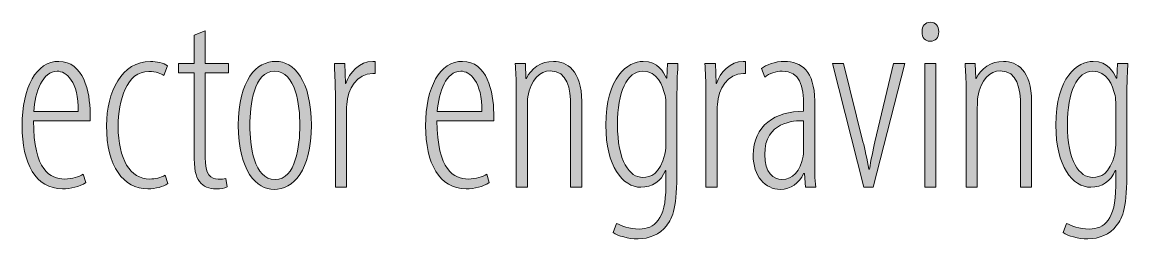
# Model space of a CAD drawing. Header units: inches. Extents: x 7 to 387, y -180 to -7.
# Drawn here: x 362.14 to 377.47, y -155.77 to -152.77 of the extents above; entities that cross this region are included whole.
import ezdxf

# ---------------------------------------------------------------- set-up
doc = ezdxf.new("R2010")
doc.units = ezdxf.units.IN
doc.header["$MEASUREMENT"] = 0
doc.layers.add('Layer 1', color=7, linetype='Continuous')

# ---------------------------------------------------------------- blocks, each defined once
blk = doc.blocks.new('block 221')
at = {"layer": 'Layer 1', "true_color": 0xffffff}
h = blk.add_hatch(color=7, dxfattribs=at)
h.dxf.hatch_style = 2
edge = h.paths.add_edge_path()
edge.add_spline(control_points=[(374.848, -152.902), (374.848, -152.984), (374.809, -153.034), (374.727, -153.034), (374.663, -153.034), (374.617, -152.984), (374.617, -152.902), (374.617, -152.823), (374.663, -152.77), (374.731, -152.77), (374.809, -152.77), (374.848, -152.823), (374.848, -152.902)], knot_values=[0, 0, 0, 0, 1, 1, 1, 2, 2, 2, 3, 3, 3, 4, 4, 4, 4], degree=3, periodic=1)
h.paths.add_polyline_path([(374.656, -155.054), (374.656, -153.341), (374.809, -153.341), (374.809, -155.054)])
h = blk.add_hatch(color=7, dxfattribs=at)
h.dxf.hatch_style = 2
edge = h.paths.add_edge_path()
edge.add_spline(control_points=[(364.679, -152.888), (364.679, -152.888), (364.679, -153.341), (364.679, -153.341), (364.679, -153.341), (365.003, -153.341), (365.003, -153.341), (365.003, -153.341), (365.003, -153.473), (365.003, -153.473), (365.003, -153.473), (364.679, -153.473), (364.679, -153.473), (364.679, -153.473), (364.679, -154.64), (364.679, -154.64), (364.679, -154.879), (364.757, -154.943), (364.86, -154.943), (364.903, -154.943), (364.939, -154.94), (364.964, -154.933), (364.964, -154.933), (364.982, -155.05), (364.982, -155.05), (364.943, -155.068), (364.9, -155.075), (364.829, -155.075), (364.736, -155.075), (364.654, -155.047), (364.6, -154.975), (364.547, -154.904), (364.525, -154.801), (364.525, -154.583), (364.525, -154.583), (364.525, -153.473), (364.525, -153.473), (364.525, -153.473), (364.311, -153.473), (364.311, -153.473), (364.311, -153.473), (364.311, -153.341), (364.311, -153.341), (364.311, -153.341), (364.525, -153.341), (364.525, -153.341), (364.525, -153.341), (364.525, -152.948), (364.525, -152.948), (364.525, -152.948), (364.679, -152.888), (364.679, -152.888)], knot_values=[0, 0, 0, 0, 1, 1, 1, 2, 2, 2, 3, 3, 3, 4, 4, 4, 5, 5, 5, 6, 6, 6, 7, 7, 7, 8, 8, 8, 9, 9, 9, 10, 10, 10, 11, 11, 11, 12, 12, 12, 13, 13, 13, 14, 14, 14, 15, 15, 15, 16, 16, 16, 17, 17, 17, 17], degree=3, periodic=1)
h = blk.add_hatch(color=7, dxfattribs=at)
h.dxf.hatch_style = 2
edge = h.paths.add_edge_path()
edge.add_spline(control_points=[(362.299, -154.133), (362.299, -154.822), (362.538, -154.94), (362.731, -154.94), (362.841, -154.94), (362.93, -154.911), (362.987, -154.872), (362.987, -154.872), (363.023, -154.99), (363.023, -154.99), (362.941, -155.047), (362.816, -155.075), (362.702, -155.075), (362.327, -155.075), (362.142, -154.722), (362.142, -154.205), (362.142, -153.662), (362.338, -153.312), (362.652, -153.312), (362.991, -153.312), (363.084, -153.73), (363.084, -154.033), (363.084, -154.065), (363.084, -154.097), (363.084, -154.133), (363.084, -154.133), (362.299, -154.133), (362.299, -154.133)], knot_values=[0, 0, 0, 0, 1, 1, 1, 2, 2, 2, 3, 3, 3, 4, 4, 4, 5, 5, 5, 6, 6, 6, 7, 7, 7, 8, 8, 8, 9, 9, 9, 9], degree=3, periodic=1)
edge = h.paths.add_edge_path()
edge.add_spline(control_points=[(362.919, -154.008), (362.927, -153.587), (362.752, -153.448), (362.627, -153.448), (362.427, -153.448), (362.32, -153.733), (362.302, -154.008), (362.302, -154.008), (362.919, -154.008), (362.919, -154.008)], knot_values=[0, 0, 0, 0, 1, 1, 1, 2, 2, 2, 3, 3, 3, 3], degree=3, periodic=1)
h = blk.add_hatch(color=7, dxfattribs=at)
h.dxf.hatch_style = 2
edge = h.paths.add_edge_path()
edge.add_spline(control_points=[(364.161, -155.004), (364.094, -155.047), (363.997, -155.075), (363.883, -155.075), (363.548, -155.075), (363.312, -154.772), (363.312, -154.201), (363.312, -153.733), (363.523, -153.312), (363.922, -153.312), (364.005, -153.312), (364.105, -153.337), (364.158, -153.373), (364.158, -153.373), (364.108, -153.509), (364.108, -153.509), (364.072, -153.487), (363.997, -153.451), (363.897, -153.451), (363.591, -153.451), (363.473, -153.851), (363.473, -154.212), (363.473, -154.668), (363.64, -154.94), (363.912, -154.94), (363.99, -154.94), (364.058, -154.922), (364.126, -154.886), (364.126, -154.886), (364.161, -155.004), (364.161, -155.004)], knot_values=[0, 0, 0, 0, 1, 1, 1, 2, 2, 2, 3, 3, 3, 4, 4, 4, 5, 5, 5, 6, 6, 6, 7, 7, 7, 8, 8, 8, 9, 9, 9, 10, 10, 10, 10], degree=3, periodic=1)
h = blk.add_hatch(color=7, dxfattribs=at)
h.dxf.hatch_style = 2
edge = h.paths.add_edge_path()
edge.add_spline(control_points=[(366.152, -154.197), (366.152, -154.829), (365.899, -155.083), (365.635, -155.083), (365.392, -155.083), (365.139, -154.829), (365.139, -154.197), (365.139, -153.566), (365.392, -153.312), (365.66, -153.312), (365.903, -153.312), (366.152, -153.566), (366.152, -154.197)], knot_values=[0, 0, 0, 0, 1, 1, 1, 2, 2, 2, 3, 3, 3, 4, 4, 4, 4], degree=3, periodic=1)
edge = h.paths.add_edge_path()
edge.add_spline(control_points=[(365.299, -154.197), (365.299, -154.476), (365.353, -154.947), (365.649, -154.947), (365.938, -154.947), (365.992, -154.476), (365.992, -154.197), (365.992, -153.919), (365.938, -153.448), (365.642, -153.448), (365.353, -153.448), (365.299, -153.919), (365.299, -154.197)], knot_values=[0, 0, 0, 0, 1, 1, 1, 2, 2, 2, 3, 3, 3, 4, 4, 4, 4], degree=3, periodic=1)
h = blk.add_hatch(color=7, dxfattribs=at)
h.dxf.hatch_style = 2
edge = h.paths.add_edge_path()
edge.add_spline(control_points=[(366.484, -153.737), (366.484, -153.609), (366.473, -153.448), (366.47, -153.341), (366.47, -153.341), (366.616, -153.341), (366.616, -153.341), (366.616, -153.341), (366.624, -153.619), (366.624, -153.619), (366.624, -153.619), (366.631, -153.619), (366.631, -153.619), (366.673, -153.469), (366.823, -153.312), (367.002, -153.312), (367.012, -153.312), (367.023, -153.312), (367.034, -153.312), (367.034, -153.312), (367.034, -153.48), (367.034, -153.48), (367.027, -153.48), (367.016, -153.48), (367.005, -153.48), (366.784, -153.48), (366.655, -153.698), (366.641, -153.908), (366.638, -153.958), (366.638, -154.005), (366.638, -154.055), (366.638, -154.055), (366.638, -155.054), (366.638, -155.054), (366.638, -155.054), (366.484, -155.054), (366.484, -155.054), (366.484, -155.054), (366.484, -153.737), (366.484, -153.737)], knot_values=[0, 0, 0, 0, 1, 1, 1, 2, 2, 2, 3, 3, 3, 4, 4, 4, 5, 5, 5, 6, 6, 6, 7, 7, 7, 8, 8, 8, 9, 9, 9, 10, 10, 10, 11, 11, 11, 12, 12, 12, 13, 13, 13, 13], degree=3, periodic=1)
h = blk.add_hatch(color=7, dxfattribs=at)
h.dxf.hatch_style = 2
edge = h.paths.add_edge_path()
edge.add_spline(control_points=[(367.893, -154.133), (367.893, -154.822), (368.133, -154.94), (368.325, -154.94), (368.436, -154.94), (368.525, -154.911), (368.582, -154.872), (368.582, -154.872), (368.618, -154.99), (368.618, -154.99), (368.536, -155.047), (368.411, -155.075), (368.297, -155.075), (367.922, -155.075), (367.736, -154.722), (367.736, -154.205), (367.736, -153.662), (367.933, -153.312), (368.247, -153.312), (368.586, -153.312), (368.679, -153.73), (368.679, -154.033), (368.679, -154.065), (368.679, -154.097), (368.679, -154.133), (368.679, -154.133), (367.893, -154.133), (367.893, -154.133)], knot_values=[0, 0, 0, 0, 1, 1, 1, 2, 2, 2, 3, 3, 3, 4, 4, 4, 5, 5, 5, 6, 6, 6, 7, 7, 7, 8, 8, 8, 9, 9, 9, 9], degree=3, periodic=1)
edge = h.paths.add_edge_path()
edge.add_spline(control_points=[(368.515, -154.008), (368.522, -153.587), (368.347, -153.448), (368.222, -153.448), (368.022, -153.448), (367.915, -153.733), (367.897, -154.008), (367.897, -154.008), (368.515, -154.008), (368.515, -154.008)], knot_values=[0, 0, 0, 0, 1, 1, 1, 2, 2, 2, 3, 3, 3, 3], degree=3, periodic=1)
h = blk.add_hatch(color=7, dxfattribs=at)
h.dxf.hatch_style = 2
edge = h.paths.add_edge_path()
edge.add_spline(control_points=[(368.992, -153.737), (368.992, -153.526), (368.982, -153.462), (368.979, -153.341), (368.979, -153.341), (369.118, -153.341), (369.118, -153.341), (369.118, -153.341), (369.125, -153.551), (369.125, -153.551), (369.125, -153.551), (369.132, -153.551), (369.132, -153.551), (369.196, -153.412), (369.328, -153.312), (369.51, -153.312), (369.692, -153.312), (369.899, -153.434), (369.899, -153.869), (369.899, -153.869), (369.899, -155.054), (369.899, -155.054), (369.899, -155.054), (369.746, -155.054), (369.746, -155.054), (369.746, -155.054), (369.746, -153.93), (369.746, -153.93), (369.746, -153.687), (369.703, -153.444), (369.464, -153.444), (369.325, -153.444), (369.189, -153.566), (369.153, -153.801), (369.146, -153.848), (369.146, -153.898), (369.146, -153.951), (369.146, -153.951), (369.146, -155.054), (369.146, -155.054), (369.146, -155.054), (368.992, -155.054), (368.992, -155.054), (368.992, -155.054), (368.992, -153.737), (368.992, -153.737)], knot_values=[0, 0, 0, 0, 1, 1, 1, 2, 2, 2, 3, 3, 3, 4, 4, 4, 5, 5, 5, 6, 6, 6, 7, 7, 7, 8, 8, 8, 9, 9, 9, 10, 10, 10, 11, 11, 11, 12, 12, 12, 13, 13, 13, 14, 14, 14, 15, 15, 15, 15], degree=3, periodic=1)
h = blk.add_hatch(color=7, dxfattribs=at)
h.dxf.hatch_style = 2
edge = h.paths.add_edge_path()
edge.add_spline(control_points=[(371.234, -153.341), (371.23, -153.434), (371.219, -153.569), (371.219, -153.869), (371.219, -153.869), (371.219, -154.815), (371.219, -154.815), (371.219, -155.318), (371.169, -155.471), (371.073, -155.589), (370.984, -155.704), (370.834, -155.768), (370.681, -155.768), (370.541, -155.768), (370.406, -155.728), (370.334, -155.682), (370.334, -155.682), (370.384, -155.554), (370.384, -155.554), (370.441, -155.586), (370.559, -155.632), (370.698, -155.632), (370.905, -155.632), (371.066, -155.507), (371.066, -155.04), (371.066, -155.04), (371.066, -154.822), (371.066, -154.822), (371.066, -154.822), (371.059, -154.822), (371.059, -154.822), (371.002, -154.972), (370.873, -155.054), (370.72, -155.054), (370.466, -155.054), (370.234, -154.761), (370.234, -154.197), (370.234, -153.526), (370.538, -153.312), (370.752, -153.312), (370.962, -153.312), (371.03, -153.462), (371.073, -153.544), (371.073, -153.544), (371.08, -153.544), (371.08, -153.544), (371.08, -153.544), (371.087, -153.341), (371.087, -153.341), (371.087, -153.341), (371.234, -153.341), (371.234, -153.341)], knot_values=[0, 0, 0, 0, 1, 1, 1, 2, 2, 2, 3, 3, 3, 4, 4, 4, 5, 5, 5, 6, 6, 6, 7, 7, 7, 8, 8, 8, 9, 9, 9, 10, 10, 10, 11, 11, 11, 12, 12, 12, 13, 13, 13, 14, 14, 14, 15, 15, 15, 16, 16, 16, 17, 17, 17, 17], degree=3, periodic=1)
edge = h.paths.add_edge_path()
edge.add_spline(control_points=[(371.066, -153.908), (371.066, -153.866), (371.066, -153.823), (371.055, -153.783), (371.02, -153.641), (370.948, -153.448), (370.745, -153.448), (370.527, -153.448), (370.395, -153.74), (370.395, -154.183), (370.395, -154.697), (370.563, -154.918), (370.748, -154.918), (370.848, -154.918), (370.984, -154.875), (371.052, -154.597), (371.066, -154.533), (371.066, -154.479), (371.066, -154.429), (371.066, -154.429), (371.066, -153.908), (371.066, -153.908)], knot_values=[0, 0, 0, 0, 1, 1, 1, 2, 2, 2, 3, 3, 3, 4, 4, 4, 5, 5, 5, 6, 6, 6, 7, 7, 7, 7], degree=3, periodic=1)
h = blk.add_hatch(color=7, dxfattribs=at)
h.dxf.hatch_style = 2
edge = h.paths.add_edge_path()
edge.add_spline(control_points=[(371.622, -153.737), (371.622, -153.609), (371.612, -153.448), (371.608, -153.341), (371.608, -153.341), (371.755, -153.341), (371.755, -153.341), (371.755, -153.341), (371.762, -153.619), (371.762, -153.619), (371.762, -153.619), (371.769, -153.619), (371.769, -153.619), (371.812, -153.469), (371.961, -153.312), (372.14, -153.312), (372.151, -153.312), (372.161, -153.312), (372.172, -153.312), (372.172, -153.312), (372.172, -153.48), (372.172, -153.48), (372.165, -153.48), (372.154, -153.48), (372.144, -153.48), (371.922, -153.48), (371.794, -153.698), (371.78, -153.908), (371.776, -153.958), (371.776, -154.005), (371.776, -154.055), (371.776, -154.055), (371.776, -155.054), (371.776, -155.054), (371.776, -155.054), (371.622, -155.054), (371.622, -155.054), (371.622, -155.054), (371.622, -153.737), (371.622, -153.737)], knot_values=[0, 0, 0, 0, 1, 1, 1, 2, 2, 2, 3, 3, 3, 4, 4, 4, 5, 5, 5, 6, 6, 6, 7, 7, 7, 8, 8, 8, 9, 9, 9, 10, 10, 10, 11, 11, 11, 12, 12, 12, 13, 13, 13, 13], degree=3, periodic=1)
h = blk.add_hatch(color=7, dxfattribs=at)
h.dxf.hatch_style = 2
edge = h.paths.add_edge_path()
edge.add_spline(control_points=[(373, -155.054), (373, -155.054), (372.986, -154.865), (372.986, -154.865), (372.986, -154.865), (372.975, -154.865), (372.975, -154.865), (372.911, -154.997), (372.8, -155.083), (372.654, -155.083), (372.443, -155.083), (372.276, -154.904), (372.276, -154.611), (372.276, -154.197), (372.586, -154.005), (372.975, -154.001), (372.975, -154.001), (372.975, -153.937), (372.975, -153.937), (372.975, -153.644), (372.929, -153.448), (372.679, -153.448), (372.593, -153.448), (372.504, -153.48), (372.436, -153.53), (372.436, -153.53), (372.393, -153.412), (372.393, -153.412), (372.451, -153.362), (372.582, -153.312), (372.711, -153.312), (372.943, -153.312), (373.129, -153.448), (373.129, -153.858), (373.129, -153.858), (373.129, -154.668), (373.129, -154.668), (373.129, -154.793), (373.129, -154.947), (373.143, -155.054), (373.143, -155.054), (373, -155.054), (373, -155.054)], knot_values=[0, 0, 0, 0, 1, 1, 1, 2, 2, 2, 3, 3, 3, 4, 4, 4, 5, 5, 5, 6, 6, 6, 7, 7, 7, 8, 8, 8, 9, 9, 9, 10, 10, 10, 11, 11, 11, 12, 12, 12, 13, 13, 13, 14, 14, 14, 14], degree=3, periodic=1)
edge = h.paths.add_edge_path()
edge.add_spline(control_points=[(372.975, -154.133), (372.843, -154.133), (372.436, -154.144), (372.436, -154.601), (372.436, -154.858), (372.561, -154.947), (372.675, -154.947), (372.822, -154.947), (372.936, -154.829), (372.968, -154.622), (372.975, -154.583), (372.975, -154.544), (372.975, -154.511), (372.975, -154.511), (372.975, -154.133), (372.975, -154.133)], knot_values=[0, 0, 0, 0, 1, 1, 1, 2, 2, 2, 3, 3, 3, 4, 4, 4, 5, 5, 5, 5], degree=3, periodic=1)
h = blk.add_hatch(color=7, dxfattribs=at)
h.dxf.hatch_style = 2
edge = h.paths.add_edge_path()
edge.add_spline(control_points=[(373.528, -153.341), (373.528, -153.341), (373.799, -154.426), (373.799, -154.426), (373.824, -154.519), (373.856, -154.672), (373.878, -154.804), (373.878, -154.804), (373.889, -154.804), (373.889, -154.804), (373.907, -154.683), (373.939, -154.536), (373.964, -154.426), (373.964, -154.426), (374.224, -153.341), (374.224, -153.341), (374.224, -153.341), (374.381, -153.341), (374.381, -153.341), (374.381, -153.341), (373.939, -155.054), (373.939, -155.054), (373.939, -155.054), (373.81, -155.054), (373.81, -155.054), (373.81, -155.054), (373.375, -153.341), (373.375, -153.341), (373.375, -153.341), (373.528, -153.341), (373.528, -153.341)], knot_values=[0, 0, 0, 0, 1, 1, 1, 2, 2, 2, 3, 3, 3, 4, 4, 4, 5, 5, 5, 6, 6, 6, 7, 7, 7, 8, 8, 8, 9, 9, 9, 10, 10, 10, 10], degree=3, periodic=1)
h = blk.add_hatch(color=7, dxfattribs=at)
h.dxf.hatch_style = 2
edge = h.paths.add_edge_path()
edge.add_spline(control_points=[(375.23, -153.737), (375.23, -153.526), (375.219, -153.462), (375.216, -153.341), (375.216, -153.341), (375.355, -153.341), (375.355, -153.341), (375.355, -153.341), (375.362, -153.551), (375.362, -153.551), (375.362, -153.551), (375.369, -153.551), (375.369, -153.551), (375.433, -153.412), (375.566, -153.312), (375.748, -153.312), (375.93, -153.312), (376.137, -153.434), (376.137, -153.869), (376.137, -153.869), (376.137, -155.054), (376.137, -155.054), (376.137, -155.054), (375.983, -155.054), (375.983, -155.054), (375.983, -155.054), (375.983, -153.93), (375.983, -153.93), (375.983, -153.687), (375.941, -153.444), (375.701, -153.444), (375.562, -153.444), (375.427, -153.566), (375.391, -153.801), (375.384, -153.848), (375.384, -153.898), (375.384, -153.951), (375.384, -153.951), (375.384, -155.054), (375.384, -155.054), (375.384, -155.054), (375.23, -155.054), (375.23, -155.054), (375.23, -155.054), (375.23, -153.737), (375.23, -153.737)], knot_values=[0, 0, 0, 0, 1, 1, 1, 2, 2, 2, 3, 3, 3, 4, 4, 4, 5, 5, 5, 6, 6, 6, 7, 7, 7, 8, 8, 8, 9, 9, 9, 10, 10, 10, 11, 11, 11, 12, 12, 12, 13, 13, 13, 14, 14, 14, 15, 15, 15, 15], degree=3, periodic=1)
h = blk.add_hatch(color=7, dxfattribs=at)
h.dxf.hatch_style = 2
edge = h.paths.add_edge_path()
edge.add_spline(control_points=[(377.471, -153.341), (377.468, -153.434), (377.457, -153.569), (377.457, -153.869), (377.457, -153.869), (377.457, -154.815), (377.457, -154.815), (377.457, -155.318), (377.407, -155.471), (377.311, -155.589), (377.221, -155.704), (377.072, -155.768), (376.918, -155.768), (376.779, -155.768), (376.643, -155.728), (376.572, -155.682), (376.572, -155.682), (376.622, -155.554), (376.622, -155.554), (376.679, -155.586), (376.797, -155.632), (376.936, -155.632), (377.143, -155.632), (377.303, -155.507), (377.303, -155.04), (377.303, -155.04), (377.303, -154.822), (377.303, -154.822), (377.303, -154.822), (377.297, -154.822), (377.297, -154.822), (377.239, -154.972), (377.111, -155.054), (376.958, -155.054), (376.704, -155.054), (376.472, -154.761), (376.472, -154.197), (376.472, -153.526), (376.775, -153.312), (376.989, -153.312), (377.2, -153.312), (377.268, -153.462), (377.311, -153.544), (377.311, -153.544), (377.318, -153.544), (377.318, -153.544), (377.318, -153.544), (377.325, -153.341), (377.325, -153.341), (377.325, -153.341), (377.471, -153.341), (377.471, -153.341)], knot_values=[0, 0, 0, 0, 1, 1, 1, 2, 2, 2, 3, 3, 3, 4, 4, 4, 5, 5, 5, 6, 6, 6, 7, 7, 7, 8, 8, 8, 9, 9, 9, 10, 10, 10, 11, 11, 11, 12, 12, 12, 13, 13, 13, 14, 14, 14, 15, 15, 15, 16, 16, 16, 17, 17, 17, 17], degree=3, periodic=1)
edge = h.paths.add_edge_path()
edge.add_spline(control_points=[(377.303, -153.908), (377.303, -153.866), (377.303, -153.823), (377.293, -153.783), (377.257, -153.641), (377.186, -153.448), (376.982, -153.448), (376.765, -153.448), (376.633, -153.74), (376.633, -154.183), (376.633, -154.697), (376.8, -154.918), (376.986, -154.918), (377.086, -154.918), (377.221, -154.875), (377.289, -154.597), (377.303, -154.533), (377.303, -154.479), (377.303, -154.429), (377.303, -154.429), (377.303, -153.908), (377.303, -153.908)], knot_values=[0, 0, 0, 0, 1, 1, 1, 2, 2, 2, 3, 3, 3, 4, 4, 4, 5, 5, 5, 6, 6, 6, 7, 7, 7, 7], degree=3, periodic=1)
at = {"layer": 'Layer 1', "lineweight": 0}
blk.add_lwpolyline([(374.656, -155.054), (374.656, -153.341), (374.809, -153.341), (374.809, -155.054), (374.656, -155.054)], dxfattribs=at)
for points, knots in [([(374.848, -152.902), (374.848, -152.984), (374.809, -153.034), (374.727, -153.034), (374.663, -153.034), (374.617, -152.984), (374.617, -152.902), (374.617, -152.823), (374.663, -152.77), (374.731, -152.77), (374.809, -152.77), (374.848, -152.823), (374.848, -152.902)], [0, 0, 0, 0, 1, 1, 1, 2, 2, 2, 3, 3, 3, 4, 4, 4, 4]), ([(364.679, -152.888), (364.679, -152.888), (364.679, -153.341), (364.679, -153.341), (364.679, -153.341), (365.003, -153.341), (365.003, -153.341), (365.003, -153.341), (365.003, -153.473), (365.003, -153.473), (365.003, -153.473), (364.679, -153.473), (364.679, -153.473), (364.679, -153.473), (364.679, -154.64), (364.679, -154.64), (364.679, -154.879), (364.757, -154.943), (364.86, -154.943), (364.903, -154.943), (364.939, -154.94), (364.964, -154.933), (364.964, -154.933), (364.982, -155.05), (364.982, -155.05), (364.943, -155.068), (364.9, -155.075), (364.829, -155.075), (364.736, -155.075), (364.654, -155.047), (364.6, -154.975), (364.547, -154.904), (364.525, -154.801), (364.525, -154.583), (364.525, -154.583), (364.525, -153.473), (364.525, -153.473), (364.525, -153.473), (364.311, -153.473), (364.311, -153.473), (364.311, -153.473), (364.311, -153.341), (364.311, -153.341), (364.311, -153.341), (364.525, -153.341), (364.525, -153.341), (364.525, -153.341), (364.525, -152.948), (364.525, -152.948), (364.525, -152.948), (364.679, -152.888), (364.679, -152.888)], [0, 0, 0, 0, 1, 1, 1, 2, 2, 2, 3, 3, 3, 4, 4, 4, 5, 5, 5, 6, 6, 6, 7, 7, 7, 8, 8, 8, 9, 9, 9, 10, 10, 10, 11, 11, 11, 12, 12, 12, 13, 13, 13, 14, 14, 14, 15, 15, 15, 16, 16, 16, 17, 17, 17, 17]), ([(362.299, -154.133), (362.299, -154.822), (362.538, -154.94), (362.731, -154.94), (362.841, -154.94), (362.93, -154.911), (362.987, -154.872), (362.987, -154.872), (363.023, -154.99), (363.023, -154.99), (362.941, -155.047), (362.816, -155.075), (362.702, -155.075), (362.327, -155.075), (362.142, -154.722), (362.142, -154.205), (362.142, -153.662), (362.338, -153.312), (362.652, -153.312), (362.991, -153.312), (363.084, -153.73), (363.084, -154.033), (363.084, -154.065), (363.084, -154.097), (363.084, -154.133), (363.084, -154.133), (362.299, -154.133), (362.299, -154.133)], [0, 0, 0, 0, 1, 1, 1, 2, 2, 2, 3, 3, 3, 4, 4, 4, 5, 5, 5, 6, 6, 6, 7, 7, 7, 8, 8, 8, 9, 9, 9, 9]), ([(362.919, -154.008), (362.927, -153.587), (362.752, -153.448), (362.627, -153.448), (362.427, -153.448), (362.32, -153.733), (362.302, -154.008), (362.302, -154.008), (362.919, -154.008), (362.919, -154.008)], [0, 0, 0, 0, 1, 1, 1, 2, 2, 2, 3, 3, 3, 3]), ([(364.161, -155.004), (364.094, -155.047), (363.997, -155.075), (363.883, -155.075), (363.548, -155.075), (363.312, -154.772), (363.312, -154.201), (363.312, -153.733), (363.523, -153.312), (363.922, -153.312), (364.005, -153.312), (364.105, -153.337), (364.158, -153.373), (364.158, -153.373), (364.108, -153.509), (364.108, -153.509), (364.072, -153.487), (363.997, -153.451), (363.897, -153.451), (363.591, -153.451), (363.473, -153.851), (363.473, -154.212), (363.473, -154.668), (363.64, -154.94), (363.912, -154.94), (363.99, -154.94), (364.058, -154.922), (364.126, -154.886), (364.126, -154.886), (364.161, -155.004), (364.161, -155.004)], [0, 0, 0, 0, 1, 1, 1, 2, 2, 2, 3, 3, 3, 4, 4, 4, 5, 5, 5, 6, 6, 6, 7, 7, 7, 8, 8, 8, 9, 9, 9, 10, 10, 10, 10]), ([(366.152, -154.197), (366.152, -154.829), (365.899, -155.083), (365.635, -155.083), (365.392, -155.083), (365.139, -154.829), (365.139, -154.197), (365.139, -153.566), (365.392, -153.312), (365.66, -153.312), (365.903, -153.312), (366.152, -153.566), (366.152, -154.197)], [0, 0, 0, 0, 1, 1, 1, 2, 2, 2, 3, 3, 3, 4, 4, 4, 4]), ([(365.299, -154.197), (365.299, -154.476), (365.353, -154.947), (365.649, -154.947), (365.938, -154.947), (365.992, -154.476), (365.992, -154.197), (365.992, -153.919), (365.938, -153.448), (365.642, -153.448), (365.353, -153.448), (365.299, -153.919), (365.299, -154.197)], [0, 0, 0, 0, 1, 1, 1, 2, 2, 2, 3, 3, 3, 4, 4, 4, 4]), ([(366.484, -153.737), (366.484, -153.609), (366.473, -153.448), (366.47, -153.341), (366.47, -153.341), (366.616, -153.341), (366.616, -153.341), (366.616, -153.341), (366.624, -153.619), (366.624, -153.619), (366.624, -153.619), (366.631, -153.619), (366.631, -153.619), (366.673, -153.469), (366.823, -153.312), (367.002, -153.312), (367.012, -153.312), (367.023, -153.312), (367.034, -153.312), (367.034, -153.312), (367.034, -153.48), (367.034, -153.48), (367.027, -153.48), (367.016, -153.48), (367.005, -153.48), (366.784, -153.48), (366.655, -153.698), (366.641, -153.908), (366.638, -153.958), (366.638, -154.005), (366.638, -154.055), (366.638, -154.055), (366.638, -155.054), (366.638, -155.054), (366.638, -155.054), (366.484, -155.054), (366.484, -155.054), (366.484, -155.054), (366.484, -153.737), (366.484, -153.737)], [0, 0, 0, 0, 1, 1, 1, 2, 2, 2, 3, 3, 3, 4, 4, 4, 5, 5, 5, 6, 6, 6, 7, 7, 7, 8, 8, 8, 9, 9, 9, 10, 10, 10, 11, 11, 11, 12, 12, 12, 13, 13, 13, 13]), ([(367.893, -154.133), (367.893, -154.822), (368.133, -154.94), (368.325, -154.94), (368.436, -154.94), (368.525, -154.911), (368.582, -154.872), (368.582, -154.872), (368.618, -154.99), (368.618, -154.99), (368.536, -155.047), (368.411, -155.075), (368.297, -155.075), (367.922, -155.075), (367.736, -154.722), (367.736, -154.205), (367.736, -153.662), (367.933, -153.312), (368.247, -153.312), (368.586, -153.312), (368.679, -153.73), (368.679, -154.033), (368.679, -154.065), (368.679, -154.097), (368.679, -154.133), (368.679, -154.133), (367.893, -154.133), (367.893, -154.133)], [0, 0, 0, 0, 1, 1, 1, 2, 2, 2, 3, 3, 3, 4, 4, 4, 5, 5, 5, 6, 6, 6, 7, 7, 7, 8, 8, 8, 9, 9, 9, 9]), ([(368.515, -154.008), (368.522, -153.587), (368.347, -153.448), (368.222, -153.448), (368.022, -153.448), (367.915, -153.733), (367.897, -154.008), (367.897, -154.008), (368.515, -154.008), (368.515, -154.008)], [0, 0, 0, 0, 1, 1, 1, 2, 2, 2, 3, 3, 3, 3]), ([(368.992, -153.737), (368.992, -153.526), (368.982, -153.462), (368.979, -153.341), (368.979, -153.341), (369.118, -153.341), (369.118, -153.341), (369.118, -153.341), (369.125, -153.551), (369.125, -153.551), (369.125, -153.551), (369.132, -153.551), (369.132, -153.551), (369.196, -153.412), (369.328, -153.312), (369.51, -153.312), (369.692, -153.312), (369.899, -153.434), (369.899, -153.869), (369.899, -153.869), (369.899, -155.054), (369.899, -155.054), (369.899, -155.054), (369.746, -155.054), (369.746, -155.054), (369.746, -155.054), (369.746, -153.93), (369.746, -153.93), (369.746, -153.687), (369.703, -153.444), (369.464, -153.444), (369.325, -153.444), (369.189, -153.566), (369.153, -153.801), (369.146, -153.848), (369.146, -153.898), (369.146, -153.951), (369.146, -153.951), (369.146, -155.054), (369.146, -155.054), (369.146, -155.054), (368.992, -155.054), (368.992, -155.054), (368.992, -155.054), (368.992, -153.737), (368.992, -153.737)], [0, 0, 0, 0, 1, 1, 1, 2, 2, 2, 3, 3, 3, 4, 4, 4, 5, 5, 5, 6, 6, 6, 7, 7, 7, 8, 8, 8, 9, 9, 9, 10, 10, 10, 11, 11, 11, 12, 12, 12, 13, 13, 13, 14, 14, 14, 15, 15, 15, 15]), ([(371.234, -153.341), (371.23, -153.434), (371.219, -153.569), (371.219, -153.869), (371.219, -153.869), (371.219, -154.815), (371.219, -154.815), (371.219, -155.318), (371.169, -155.471), (371.073, -155.589), (370.984, -155.704), (370.834, -155.768), (370.681, -155.768), (370.541, -155.768), (370.406, -155.728), (370.334, -155.682), (370.334, -155.682), (370.384, -155.554), (370.384, -155.554), (370.441, -155.586), (370.559, -155.632), (370.698, -155.632), (370.905, -155.632), (371.066, -155.507), (371.066, -155.04), (371.066, -155.04), (371.066, -154.822), (371.066, -154.822), (371.066, -154.822), (371.059, -154.822), (371.059, -154.822), (371.002, -154.972), (370.873, -155.054), (370.72, -155.054), (370.466, -155.054), (370.234, -154.761), (370.234, -154.197), (370.234, -153.526), (370.538, -153.312), (370.752, -153.312), (370.962, -153.312), (371.03, -153.462), (371.073, -153.544), (371.073, -153.544), (371.08, -153.544), (371.08, -153.544), (371.08, -153.544), (371.087, -153.341), (371.087, -153.341), (371.087, -153.341), (371.234, -153.341), (371.234, -153.341)], [0, 0, 0, 0, 1, 1, 1, 2, 2, 2, 3, 3, 3, 4, 4, 4, 5, 5, 5, 6, 6, 6, 7, 7, 7, 8, 8, 8, 9, 9, 9, 10, 10, 10, 11, 11, 11, 12, 12, 12, 13, 13, 13, 14, 14, 14, 15, 15, 15, 16, 16, 16, 17, 17, 17, 17]), ([(371.066, -153.908), (371.066, -153.866), (371.066, -153.823), (371.055, -153.783), (371.02, -153.641), (370.948, -153.448), (370.745, -153.448), (370.527, -153.448), (370.395, -153.74), (370.395, -154.183), (370.395, -154.697), (370.563, -154.918), (370.748, -154.918), (370.848, -154.918), (370.984, -154.875), (371.052, -154.597), (371.066, -154.533), (371.066, -154.479), (371.066, -154.429), (371.066, -154.429), (371.066, -153.908), (371.066, -153.908)], [0, 0, 0, 0, 1, 1, 1, 2, 2, 2, 3, 3, 3, 4, 4, 4, 5, 5, 5, 6, 6, 6, 7, 7, 7, 7]), ([(371.622, -153.737), (371.622, -153.609), (371.612, -153.448), (371.608, -153.341), (371.608, -153.341), (371.755, -153.341), (371.755, -153.341), (371.755, -153.341), (371.762, -153.619), (371.762, -153.619), (371.762, -153.619), (371.769, -153.619), (371.769, -153.619), (371.812, -153.469), (371.961, -153.312), (372.14, -153.312), (372.151, -153.312), (372.161, -153.312), (372.172, -153.312), (372.172, -153.312), (372.172, -153.48), (372.172, -153.48), (372.165, -153.48), (372.154, -153.48), (372.144, -153.48), (371.922, -153.48), (371.794, -153.698), (371.78, -153.908), (371.776, -153.958), (371.776, -154.005), (371.776, -154.055), (371.776, -154.055), (371.776, -155.054), (371.776, -155.054), (371.776, -155.054), (371.622, -155.054), (371.622, -155.054), (371.622, -155.054), (371.622, -153.737), (371.622, -153.737)], [0, 0, 0, 0, 1, 1, 1, 2, 2, 2, 3, 3, 3, 4, 4, 4, 5, 5, 5, 6, 6, 6, 7, 7, 7, 8, 8, 8, 9, 9, 9, 10, 10, 10, 11, 11, 11, 12, 12, 12, 13, 13, 13, 13]), ([(373, -155.054), (373, -155.054), (372.986, -154.865), (372.986, -154.865), (372.986, -154.865), (372.975, -154.865), (372.975, -154.865), (372.911, -154.997), (372.8, -155.083), (372.654, -155.083), (372.443, -155.083), (372.276, -154.904), (372.276, -154.611), (372.276, -154.197), (372.586, -154.005), (372.975, -154.001), (372.975, -154.001), (372.975, -153.937), (372.975, -153.937), (372.975, -153.644), (372.929, -153.448), (372.679, -153.448), (372.593, -153.448), (372.504, -153.48), (372.436, -153.53), (372.436, -153.53), (372.393, -153.412), (372.393, -153.412), (372.451, -153.362), (372.582, -153.312), (372.711, -153.312), (372.943, -153.312), (373.129, -153.448), (373.129, -153.858), (373.129, -153.858), (373.129, -154.668), (373.129, -154.668), (373.129, -154.793), (373.129, -154.947), (373.143, -155.054), (373.143, -155.054), (373, -155.054), (373, -155.054)], [0, 0, 0, 0, 1, 1, 1, 2, 2, 2, 3, 3, 3, 4, 4, 4, 5, 5, 5, 6, 6, 6, 7, 7, 7, 8, 8, 8, 9, 9, 9, 10, 10, 10, 11, 11, 11, 12, 12, 12, 13, 13, 13, 14, 14, 14, 14]), ([(373.528, -153.341), (373.528, -153.341), (373.799, -154.426), (373.799, -154.426), (373.824, -154.519), (373.856, -154.672), (373.878, -154.804), (373.878, -154.804), (373.889, -154.804), (373.889, -154.804), (373.907, -154.683), (373.939, -154.536), (373.964, -154.426), (373.964, -154.426), (374.224, -153.341), (374.224, -153.341), (374.224, -153.341), (374.381, -153.341), (374.381, -153.341), (374.381, -153.341), (373.939, -155.054), (373.939, -155.054), (373.939, -155.054), (373.81, -155.054), (373.81, -155.054), (373.81, -155.054), (373.375, -153.341), (373.375, -153.341), (373.375, -153.341), (373.528, -153.341), (373.528, -153.341)], [0, 0, 0, 0, 1, 1, 1, 2, 2, 2, 3, 3, 3, 4, 4, 4, 5, 5, 5, 6, 6, 6, 7, 7, 7, 8, 8, 8, 9, 9, 9, 10, 10, 10, 10]), ([(375.23, -153.737), (375.23, -153.526), (375.219, -153.462), (375.216, -153.341), (375.216, -153.341), (375.355, -153.341), (375.355, -153.341), (375.355, -153.341), (375.362, -153.551), (375.362, -153.551), (375.362, -153.551), (375.369, -153.551), (375.369, -153.551), (375.433, -153.412), (375.566, -153.312), (375.748, -153.312), (375.93, -153.312), (376.137, -153.434), (376.137, -153.869), (376.137, -153.869), (376.137, -155.054), (376.137, -155.054), (376.137, -155.054), (375.983, -155.054), (375.983, -155.054), (375.983, -155.054), (375.983, -153.93), (375.983, -153.93), (375.983, -153.687), (375.941, -153.444), (375.701, -153.444), (375.562, -153.444), (375.427, -153.566), (375.391, -153.801), (375.384, -153.848), (375.384, -153.898), (375.384, -153.951), (375.384, -153.951), (375.384, -155.054), (375.384, -155.054), (375.384, -155.054), (375.23, -155.054), (375.23, -155.054), (375.23, -155.054), (375.23, -153.737), (375.23, -153.737)], [0, 0, 0, 0, 1, 1, 1, 2, 2, 2, 3, 3, 3, 4, 4, 4, 5, 5, 5, 6, 6, 6, 7, 7, 7, 8, 8, 8, 9, 9, 9, 10, 10, 10, 11, 11, 11, 12, 12, 12, 13, 13, 13, 14, 14, 14, 15, 15, 15, 15]), ([(377.471, -153.341), (377.468, -153.434), (377.457, -153.569), (377.457, -153.869), (377.457, -153.869), (377.457, -154.815), (377.457, -154.815), (377.457, -155.318), (377.407, -155.471), (377.311, -155.589), (377.221, -155.704), (377.072, -155.768), (376.918, -155.768), (376.779, -155.768), (376.643, -155.728), (376.572, -155.682), (376.572, -155.682), (376.622, -155.554), (376.622, -155.554), (376.679, -155.586), (376.797, -155.632), (376.936, -155.632), (377.143, -155.632), (377.303, -155.507), (377.303, -155.04), (377.303, -155.04), (377.303, -154.822), (377.303, -154.822), (377.303, -154.822), (377.297, -154.822), (377.297, -154.822), (377.239, -154.972), (377.111, -155.054), (376.958, -155.054), (376.704, -155.054), (376.472, -154.761), (376.472, -154.197), (376.472, -153.526), (376.775, -153.312), (376.989, -153.312), (377.2, -153.312), (377.268, -153.462), (377.311, -153.544), (377.311, -153.544), (377.318, -153.544), (377.318, -153.544), (377.318, -153.544), (377.325, -153.341), (377.325, -153.341), (377.325, -153.341), (377.471, -153.341), (377.471, -153.341)], [0, 0, 0, 0, 1, 1, 1, 2, 2, 2, 3, 3, 3, 4, 4, 4, 5, 5, 5, 6, 6, 6, 7, 7, 7, 8, 8, 8, 9, 9, 9, 10, 10, 10, 11, 11, 11, 12, 12, 12, 13, 13, 13, 14, 14, 14, 15, 15, 15, 16, 16, 16, 17, 17, 17, 17]), ([(377.303, -153.908), (377.303, -153.866), (377.303, -153.823), (377.293, -153.783), (377.257, -153.641), (377.186, -153.448), (376.982, -153.448), (376.765, -153.448), (376.633, -153.74), (376.633, -154.183), (376.633, -154.697), (376.8, -154.918), (376.986, -154.918), (377.086, -154.918), (377.221, -154.875), (377.289, -154.597), (377.303, -154.533), (377.303, -154.479), (377.303, -154.429), (377.303, -154.429), (377.303, -153.908), (377.303, -153.908)], [0, 0, 0, 0, 1, 1, 1, 2, 2, 2, 3, 3, 3, 4, 4, 4, 5, 5, 5, 6, 6, 6, 7, 7, 7, 7]), ([(372.975, -154.133), (372.843, -154.133), (372.436, -154.144), (372.436, -154.601), (372.436, -154.858), (372.561, -154.947), (372.675, -154.947), (372.822, -154.947), (372.936, -154.829), (372.968, -154.622), (372.975, -154.583), (372.975, -154.544), (372.975, -154.511), (372.975, -154.511), (372.975, -154.133), (372.975, -154.133)], [0, 0, 0, 0, 1, 1, 1, 2, 2, 2, 3, 3, 3, 4, 4, 4, 5, 5, 5, 5])]:
    blk.add_open_spline(points, degree=3, knots=knots, dxfattribs=at)
blk = doc.blocks.new('block 210')
at = {"layer": 'Layer 1'}
blk.add_blockref('block 221', (0, 0), dxfattribs=at)

msp = doc.modelspace()

# ---------------------------------------------------------------- block references
at = {"layer": 'Layer 1'}
msp.add_blockref('block 210', (0, 0), dxfattribs=at)

doc.saveas('drawing.dxf')
